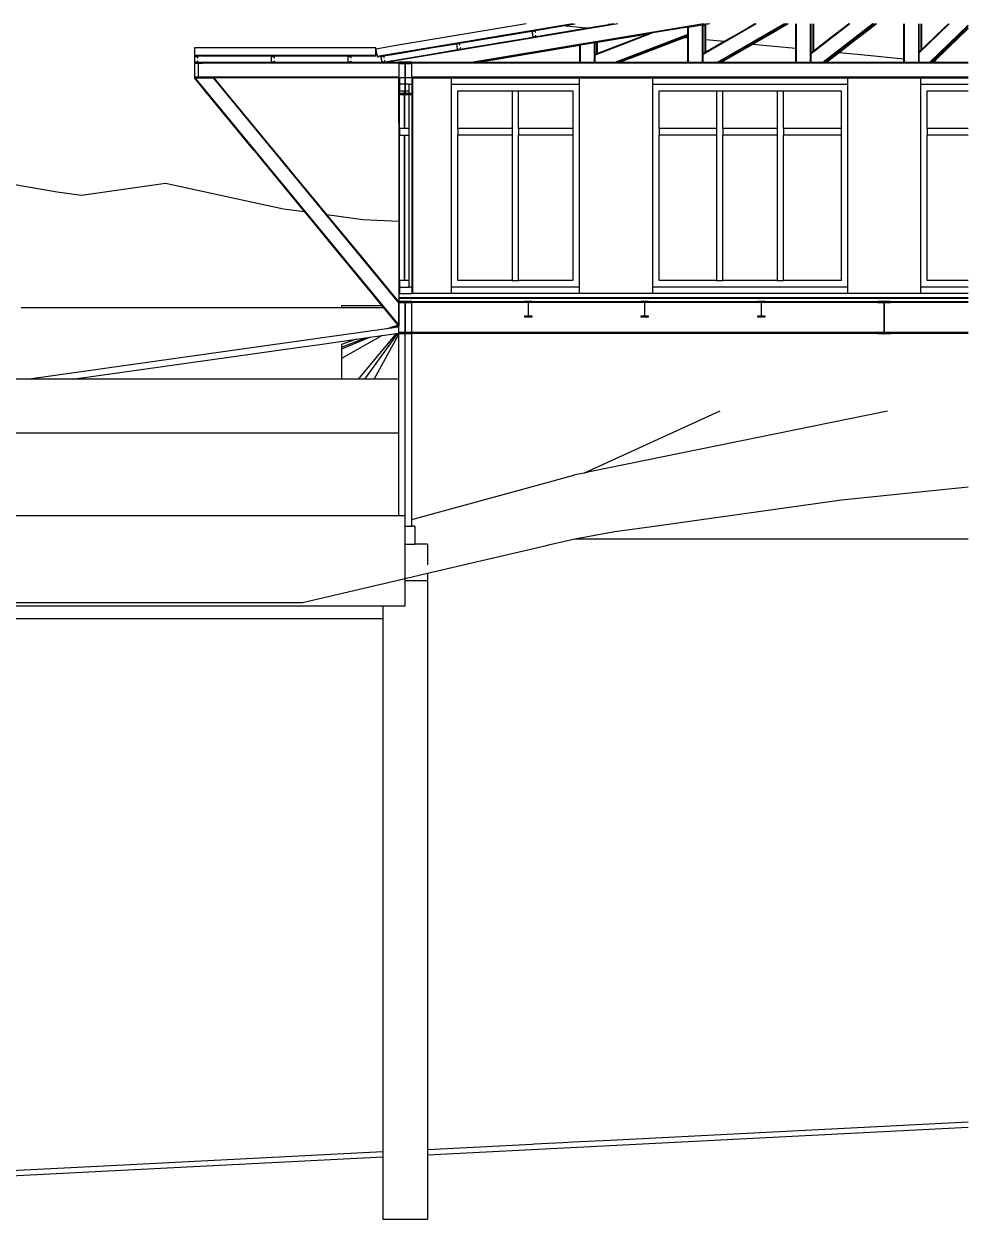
# Model space of a CAD drawing. Extents: x -31.6 to 31.6, y -10.2 to 11.9.
# Drawn here: x 16.8 to 31.59, y -6.8 to 11.92 of the extents above; entities that cross this region are included whole.
import ezdxf

# ---------------------------------------------------------------- set-up
doc = ezdxf.new("R2010")
doc.units = 0
doc.layers.get('0').update_dxf_attribs({"linetype": 'CONTINUOUS'})
doc.layers.add('SECTIONCUTEDGES', color=7, linetype='CONTINUOUS')

msp = doc.modelspace()

# ---------------------------------------------------------------- linework, layer by layer
for p, q in [((26.101, 11.92), (22.466, 11.314)), ((27.442, 11.92), (23.807, 11.314)), ((25.626, 11.851), (24.824, 11.717)), ((25.553, 11.858), (25.242, 11.888)), ((25.626, 11.851), (25.553, 11.858)), ((25.669, 11.858), (25.626, 11.851)), ((25.958, 11.906), (25.669, 11.858)), ((26.042, 11.92), (26.007, 11.914)), ((27.199, 11.87), (26.652, 11.778)), ((27.208, 11.871), (27.199, 11.87)), ((27.199, 11.752), (27.199, 11.87)), ((27.208, 11.871), (27.429, 11.908)), ((27.208, 11.314), (27.208, 11.871)), ((27.429, 11.908), (27.439, 11.91)), ((27.429, 11.314), (27.429, 11.908)), ((28.269, 11.92), (27.439, 11.441)), ((27.501, 11.92), (27.439, 11.91)), ((27.439, 11.903), (27.439, 11.91)), ((27.439, 11.903), (27.469, 11.908)), ((27.439, 11.453), (27.439, 11.903)), ((27.469, 11.908), (27.479, 11.91)), ((27.469, 11.47), (27.469, 11.908)), ((27.541, 11.92), (27.479, 11.91)), ((27.479, 11.858), (27.479, 11.91)), ((27.479, 11.671), (27.479, 11.858)), ((28.71, 11.92), (27.659, 11.314)), ((28.73, 11.92), (27.679, 11.314)), ((28.75, 11.92), (27.699, 11.314)), ((28.136, 11.855), (27.768, 11.643)), ((28.137, 11.855), (28.136, 11.855)), ((28.141, 11.858), (28.137, 11.855)), ((28.249, 11.92), (28.141, 11.858)), ((28.576, 11.808), (28.214, 11.6)), ((28.583, 11.812), (28.576, 11.808)), ((28.662, 11.858), (28.583, 11.812)), ((28.77, 11.92), (28.662, 11.858)), ((28.891, 11.858), (28.891, 11.92)), ((28.891, 11.782), (28.891, 11.858)), ((28.901, 11.314), (28.901, 11.92)), ((29.121, 11.314), (29.121, 11.92)), ((29.737, 11.92), (29.131, 11.453)), ((29.131, 11.466), (29.131, 11.92)), ((29.161, 11.489), (29.161, 11.92)), ((29.171, 11.858), (29.171, 11.92)), ((29.171, 11.755), (29.171, 11.858)), ((30.098, 11.92), (29.312, 11.314)), ((30.114, 11.92), (29.328, 11.314)), ((30.138, 11.92), (29.352, 11.314)), ((29.64, 11.858), (29.47, 11.727)), ((29.721, 11.92), (29.64, 11.858)), ((30.073, 11.858), (29.855, 11.69)), ((30.154, 11.92), (30.073, 11.858)), ((30.584, 11.858), (30.584, 11.92)), ((30.584, 11.619), (30.584, 11.858)), ((30.593, 11.314), (30.593, 11.92)), ((30.814, 11.314), (30.814, 11.92)), ((31.293, 11.92), (30.824, 11.467)), ((30.824, 11.481), (30.824, 11.92)), ((30.854, 11.51), (30.854, 11.92)), ((30.864, 11.858), (30.864, 11.92)), ((30.864, 11.592), (30.864, 11.858)), ((31.214, 11.858), (30.932, 11.586)), ((31.588, 11.899), (30.982, 11.314)), ((31.588, 11.885), (30.996, 11.314)), ((31.588, 11.86), (31.022, 11.314)), ((31.279, 11.92), (31.214, 11.858)), ((31.588, 11.847), (31.283, 11.552)), ((24.774, 11.709), (23.664, 11.524)), ((25.736, 11.626), (25.516, 11.589)), ((25.746, 11.628), (25.736, 11.626)), ((25.736, 11.314), (25.736, 11.626)), ((26.652, 11.778), (25.746, 11.432)), ((26.603, 11.77), (25.746, 11.628)), ((25.746, 11.621), (25.746, 11.628)), ((25.776, 11.626), (25.746, 11.621)), ((25.746, 11.443), (25.746, 11.621)), ((25.786, 11.628), (25.776, 11.626)), ((25.776, 11.454), (25.776, 11.626)), ((26.572, 11.758), (25.786, 11.458)), ((26.572, 11.758), (25.786, 11.628)), ((25.786, 11.458), (25.786, 11.628)), ((27.199, 11.752), (26.055, 11.314)), ((27.199, 11.741), (26.082, 11.314)), ((27.199, 11.736), (26.095, 11.314)), ((27.141, 11.704), (26.295, 11.38)), ((26.603, 11.77), (26.572, 11.758)), ((26.652, 11.778), (26.603, 11.77)), ((27.199, 11.726), (27.141, 11.704)), ((27.199, 11.698), (27.141, 11.704)), ((27.199, 11.741), (27.199, 11.752)), ((27.199, 11.736), (27.199, 11.741)), ((27.199, 11.726), (27.199, 11.736)), ((27.199, 11.698), (27.199, 11.726)), ((27.199, 11.331), (27.199, 11.698)), ((27.768, 11.643), (27.479, 11.671)), ((27.479, 11.476), (27.479, 11.671)), ((27.768, 11.643), (27.479, 11.476)), ((28.891, 11.775), (28.891, 11.782)), ((28.891, 11.534), (28.891, 11.775)), ((29.171, 11.745), (29.171, 11.755)), ((29.171, 11.507), (29.171, 11.745)), ((29.455, 11.715), (29.183, 11.506)), ((29.47, 11.727), (29.455, 11.715)), ((29.835, 11.675), (29.568, 11.468)), ((29.855, 11.69), (29.835, 11.675)), ((30.584, 11.595), (30.584, 11.619)), ((23.116, 11.433), (22.708, 11.365)), ((23.591, 11.512), (23.116, 11.433)), ((23.664, 11.524), (23.64, 11.52)), ((25.506, 11.588), (23.867, 11.314)), ((24.794, 11.462), (24.145, 11.354)), ((25.506, 11.581), (24.794, 11.462)), ((25.516, 11.589), (25.506, 11.588)), ((25.506, 11.581), (25.506, 11.588)), ((25.506, 11.423), (25.506, 11.581)), ((25.506, 11.314), (25.506, 11.423)), ((25.516, 11.314), (25.516, 11.589)), ((25.776, 11.454), (25.746, 11.443)), ((25.746, 11.443), (25.746, 11.432)), ((25.746, 11.314), (25.746, 11.432)), ((25.786, 11.458), (25.776, 11.454)), ((27.469, 11.47), (27.439, 11.453)), ((27.439, 11.453), (27.439, 11.441)), ((27.439, 11.314), (27.439, 11.441)), ((27.479, 11.476), (27.469, 11.47)), ((28.214, 11.6), (27.719, 11.314)), ((28.891, 11.534), (28.214, 11.6)), ((28.891, 11.314), (28.891, 11.534)), ((29.161, 11.489), (29.131, 11.466)), ((29.131, 11.466), (29.131, 11.453)), ((29.131, 11.314), (29.131, 11.453)), ((29.171, 11.497), (29.161, 11.489)), ((29.183, 11.506), (29.171, 11.507)), ((29.171, 11.497), (29.171, 11.507)), ((29.183, 11.506), (29.171, 11.497)), ((29.568, 11.468), (29.368, 11.314)), ((29.959, 11.43), (29.568, 11.468)), ((30.584, 11.37), (29.959, 11.43)), ((30.584, 11.383), (30.584, 11.595)), ((30.854, 11.51), (30.824, 11.481)), ((30.824, 11.481), (30.824, 11.467)), ((30.824, 11.314), (30.824, 11.467)), ((30.864, 11.52), (30.854, 11.51)), ((30.864, 11.566), (30.864, 11.592)), ((30.864, 11.52), (30.864, 11.566)), ((30.907, 11.561), (30.864, 11.52)), ((30.932, 11.586), (30.907, 11.561)), ((31.254, 11.524), (31.07, 11.346)), ((31.283, 11.552), (31.254, 11.524)), ((19.474, 11.304), (19.474, 11.226)), ((20.427, 11.314), (19.594, 11.314)), ((22.674, 11.304), (19.594, 11.304)), ((20.674, 11.314), (20.427, 11.314)), ((20.719, 11.409), (20.715, 11.409)), ((21.386, 11.314), (20.724, 11.314)), ((21.874, 11.314), (21.386, 11.314)), ((22.407, 11.314), (21.924, 11.314)), ((22.407, 11.314), (22.466, 11.314)), ((22.708, 11.365), (22.456, 11.323)), ((22.674, 11.314), (22.466, 11.314)), ((22.466, 11.314), (22.467, 11.314)), ((22.674, 11.324), (22.874, 11.324)), ((22.674, 11.314), (22.674, 11.324)), ((22.674, 11.298), (22.674, 11.084)), ((22.874, 11.314), (22.874, 11.324)), ((23.807, 11.314), (22.874, 11.314)), ((31.588, 11.304), (22.874, 11.304)), ((22.874, 11.084), (22.874, 11.298)), ((23.867, 11.314), (23.807, 11.314)), ((23.907, 11.314), (23.867, 11.314)), ((24.145, 11.354), (23.907, 11.314)), ((24.664, 11.314), (23.907, 11.314)), ((25.506, 11.314), (24.664, 11.314)), ((25.516, 11.314), (25.506, 11.314)), ((25.736, 11.314), (25.516, 11.314)), ((25.746, 11.314), (25.736, 11.314)), ((26.055, 11.314), (25.746, 11.314)), ((26.055, 11.314), (26.082, 11.314)), ((26.095, 11.314), (26.082, 11.314)), ((26.122, 11.314), (26.095, 11.314)), ((26.295, 11.38), (26.122, 11.314)), ((27.199, 11.314), (26.122, 11.314)), ((27.199, 11.314), (27.199, 11.331)), ((27.208, 11.314), (27.199, 11.314)), ((27.429, 11.314), (27.208, 11.314)), ((27.439, 11.314), (27.429, 11.314)), ((27.659, 11.314), (27.439, 11.314)), ((27.659, 11.314), (27.679, 11.314)), ((27.699, 11.314), (27.679, 11.314)), ((27.719, 11.314), (27.699, 11.314)), ((28.891, 11.314), (27.719, 11.314)), ((28.901, 11.314), (28.891, 11.314)), ((29.121, 11.314), (28.901, 11.314)), ((29.131, 11.314), (29.121, 11.314)), ((29.312, 11.314), (29.131, 11.314)), ((29.312, 11.314), (29.328, 11.314)), ((29.352, 11.314), (29.328, 11.314)), ((29.368, 11.314), (29.352, 11.314)), ((30.584, 11.314), (29.368, 11.314)), ((30.584, 11.37), (30.584, 11.383)), ((30.584, 11.314), (30.584, 11.37)), ((30.593, 11.314), (30.584, 11.314)), ((30.814, 11.314), (30.593, 11.314)), ((30.824, 11.314), (30.814, 11.314)), ((30.982, 11.314), (30.824, 11.314)), ((30.982, 11.314), (30.996, 11.314)), ((31.022, 11.314), (30.996, 11.314)), ((31.036, 11.314), (31.022, 11.314)), ((31.047, 11.325), (31.036, 11.314)), ((31.155, 11.314), (31.036, 11.314)), ((31.051, 11.329), (31.047, 11.325)), ((31.155, 11.314), (31.047, 11.325)), ((31.07, 11.346), (31.051, 11.329)), ((31.234, 11.314), (31.155, 11.314)), ((31.495, 11.314), (31.234, 11.314)), ((31.588, 11.314), (31.495, 11.314)), ((19.471, 11.074), (19.474, 11.074)), ((19.649, 10.858), (19.471, 11.074)), ((19.474, 11.226), (19.474, 11.084)), ((22.671, 7.208), (19.483, 11.074)), ((22.674, 11.084), (19.594, 11.084)), ((19.594, 11.074), (19.769, 11.074)), ((19.769, 11.074), (19.782, 11.074)), ((22.671, 7.554), (19.769, 11.074)), ((19.96, 10.858), (19.782, 11.074)), ((20.44, 11.074), (19.782, 11.074)), ((22.626, 11.074), (20.44, 11.074)), ((22.674, 11.074), (22.626, 11.074)), ((22.674, 11.084), (22.674, 11.074)), ((22.674, 11.07), (22.674, 11.074)), ((22.674, 11.07), (22.684, 11.07)), ((22.674, 11.069), (22.674, 11.07)), ((22.674, 10.858), (22.674, 11.069)), ((31.588, 11.084), (22.874, 11.084)), ((22.874, 11.074), (22.874, 11.084)), ((22.884, 11.074), (31.588, 11.074)), ((22.884, 11.07), (22.894, 11.07)), ((22.894, 7.7), (22.894, 11.07)), ((23.499, 11.07), (22.894, 11.07)), ((23.499, 10.974), (23.499, 11.07)), ((26.649, 11.07), (25.499, 11.07)), ((25.499, 11.07), (25.499, 10.974)), ((26.649, 10.974), (26.649, 11.07)), ((30.849, 11.07), (29.699, 11.07)), ((29.699, 11.07), (29.699, 10.974)), ((30.849, 10.974), (30.849, 11.07)), ((20.399, 9.948), (19.649, 10.858)), ((20.602, 10.079), (19.96, 10.858)), ((22.674, 10.83), (22.674, 10.858)), ((22.684, 10.83), (22.684, 10.874)), ((22.834, 10.83), (22.834, 10.874)), ((22.884, 7.8), (22.884, 10.974)), ((23.499, 10.974), (25.499, 10.974)), ((23.499, 7.8), (23.499, 10.974)), ((23.599, 10.28), (23.599, 10.874)), ((23.599, 10.874), (24.449, 10.874)), ((24.449, 10.874), (24.549, 10.874)), ((24.449, 10.874), (24.449, 10.28)), ((24.549, 10.28), (24.549, 10.874)), ((24.549, 10.874), (25.399, 10.874)), ((25.399, 10.874), (25.399, 10.28)), ((25.499, 10.974), (25.499, 7.8)), ((26.649, 7.8), (26.649, 10.974)), ((26.649, 10.974), (29.699, 10.974)), ((26.749, 10.28), (26.749, 10.874)), ((26.749, 10.874), (27.649, 10.874)), ((27.649, 10.874), (27.749, 10.874)), ((27.649, 10.874), (27.649, 10.28)), ((27.749, 10.874), (28.599, 10.874)), ((27.749, 10.28), (27.749, 10.874)), ((28.599, 10.874), (28.699, 10.874)), ((28.599, 10.874), (28.599, 10.28)), ((28.699, 10.28), (28.699, 10.874)), ((28.699, 10.874), (29.599, 10.874)), ((29.599, 10.874), (29.599, 10.28)), ((29.699, 10.974), (29.699, 7.8)), ((30.849, 7.8), (30.849, 10.974)), ((30.849, 10.974), (31.588, 10.974)), ((30.949, 10.874), (31.588, 10.874)), ((30.949, 10.28), (30.949, 10.874)), ((22.674, 10.374), (22.674, 10.814)), ((22.684, 10.28), (22.684, 10.814)), ((22.834, 10.28), (22.834, 10.814)), ((22.674, 10.374), (22.674, 9.858)), ((22.684, 7.9), (22.684, 10.18)), ((22.834, 7.9), (22.834, 10.18)), ((24.449, 10.28), (23.599, 10.28)), ((23.599, 10.28), (23.599, 10.18)), ((24.449, 10.18), (23.599, 10.18)), ((23.599, 7.9), (23.599, 10.18)), ((24.449, 10.28), (24.449, 10.18)), ((24.449, 10.18), (24.449, 7.9)), ((25.399, 10.28), (24.549, 10.28)), ((24.549, 10.28), (24.549, 10.18)), ((25.399, 10.18), (24.549, 10.18)), ((24.549, 7.9), (24.549, 10.18)), ((25.399, 10.28), (25.399, 10.18)), ((25.399, 10.18), (25.399, 7.9)), ((27.649, 10.28), (26.749, 10.28)), ((26.749, 10.28), (26.749, 10.18)), ((27.649, 10.18), (26.749, 10.18)), ((26.749, 7.9), (26.749, 10.18)), ((27.649, 10.28), (27.649, 10.18)), ((27.649, 10.18), (27.649, 7.9)), ((28.599, 10.28), (27.749, 10.28)), ((27.749, 10.28), (27.749, 10.18)), ((28.599, 10.18), (27.749, 10.18)), ((27.749, 7.9), (27.749, 10.18)), ((28.599, 10.28), (28.599, 10.18)), ((28.599, 10.18), (28.599, 7.9)), ((29.599, 10.28), (28.699, 10.28)), ((28.699, 10.28), (28.699, 10.18)), ((29.599, 10.18), (28.699, 10.18)), ((28.699, 7.9), (28.699, 10.18)), ((29.599, 10.28), (29.599, 10.18)), ((29.599, 10.18), (29.599, 7.9)), ((31.588, 10.28), (30.949, 10.28)), ((30.949, 10.28), (30.949, 10.18)), ((31.588, 10.18), (30.949, 10.18)), ((30.949, 7.9), (30.949, 10.18)), ((13.006, 10.036), (17.321, 9.291)), ((20.473, 9.858), (20.399, 9.948)), ((20.784, 9.858), (20.602, 10.079)), ((20.569, 9.742), (20.473, 9.858)), ((21.196, 8.981), (20.569, 9.742)), ((21.018, 9.574), (20.784, 9.858)), ((22.674, 9.858), (22.674, 8.956)), ((21.546, 8.934), (21.018, 9.574)), ((17.705, 9.236), (19.021, 9.424)), ((19.021, 9.424), (20.865, 9.026)), ((17.321, 9.291), (17.705, 9.236)), ((20.865, 9.026), (21.196, 8.981)), ((21.298, 8.858), (21.196, 8.981)), ((21.73, 8.333), (21.298, 8.858)), ((21.546, 8.934), (22.11, 8.858)), ((21.609, 8.858), (21.546, 8.934)), ((22.076, 8.291), (21.609, 8.858)), ((22.11, 8.858), (22.674, 8.832)), ((22.674, 8.956), (22.674, 8.858)), ((22.674, 8.858), (22.674, 8.832)), ((22.674, 8.832), (22.674, 8.219)), ((22.277, 7.67), (21.73, 8.333)), ((22.575, 7.686), (22.076, 8.291)), ((22.674, 8.219), (22.674, 7.7)), ((24.449, 7.9), (23.599, 7.9)), ((24.449, 7.9), (24.549, 7.9)), ((25.399, 7.9), (24.549, 7.9)), ((27.649, 7.9), (26.749, 7.9)), ((27.649, 7.9), (27.749, 7.9)), ((28.599, 7.9), (27.749, 7.9)), ((28.599, 7.9), (28.699, 7.9)), ((29.599, 7.9), (28.699, 7.9)), ((31.588, 7.9), (30.949, 7.9)), ((22.608, 7.646), (22.575, 7.686)), ((25.499, 7.8), (23.499, 7.8)), ((23.499, 7.7), (23.499, 7.8)), ((25.499, 7.8), (25.499, 7.7)), ((29.699, 7.8), (26.649, 7.8)), ((26.649, 7.7), (26.649, 7.8)), ((29.699, 7.8), (29.699, 7.7)), ((31.588, 7.8), (30.849, 7.8)), ((30.849, 7.7), (30.849, 7.8)), ((22.411, 7.507), (21.774, 7.503)), ((21.774, 7.503), (21.774, 7.475)), ((22.314, 7.625), (22.277, 7.67)), ((22.411, 7.507), (22.314, 7.625)), ((22.438, 7.475), (22.411, 7.507)), ((22.671, 7.57), (22.608, 7.646)), ((22.671, 7.57), (22.671, 7.554)), ((22.671, 7.554), (22.671, 7.508)), ((22.674, 7.508), (22.671, 7.508)), ((22.671, 7.508), (22.671, 7.475)), ((22.674, 7.624), (22.674, 7.574)), ((22.674, 7.508), (22.674, 7.558)), ((22.674, 7.475), (22.674, 7.508)), ((22.874, 7.574), (24.639, 7.574)), ((22.874, 7.09), (22.874, 7.558)), ((24.696, 7.558), (22.874, 7.558)), ((26.521, 7.558), (24.702, 7.558)), ((24.759, 7.574), (26.464, 7.574)), ((28.346, 7.558), (26.527, 7.558)), ((26.584, 7.574), (28.289, 7.574)), ((30.174, 7.558), (28.352, 7.558)), ((28.409, 7.574), (30.174, 7.574)), ((30.374, 7.574), (31.588, 7.574)), ((31.588, 7.558), (30.374, 7.558)), ((18.795, 7.475), (16.757, 7.475)), ((20.165, 7.475), (18.795, 7.475)), ((21.774, 7.475), (20.165, 7.475)), ((21.883, 7.475), (21.774, 7.475)), ((22.438, 7.475), (21.883, 7.475)), ((22.661, 7.204), (22.438, 7.475)), ((22.674, 7.475), (22.671, 7.475)), ((22.671, 7.475), (22.671, 7.208)), ((22.674, 7.208), (22.674, 7.475)), ((20.591, 6.884), (22.517, 7.155)), ((22.661, 7.204), (22.517, 7.155)), ((22.517, 7.155), (22.564, 7.162)), ((22.564, 7.162), (22.664, 7.2)), ((22.564, 7.162), (22.588, 7.165)), ((22.666, 7.198), (22.588, 7.165)), ((22.588, 7.165), (22.652, 7.174)), ((22.674, 7.186), (22.652, 7.174)), ((22.652, 7.174), (22.674, 7.177)), ((22.664, 7.2), (22.661, 7.204)), ((22.666, 7.198), (22.664, 7.2)), ((22.671, 7.192), (22.666, 7.198)), ((22.674, 7.208), (22.671, 7.207)), ((22.671, 7.208), (22.671, 7.207)), ((22.671, 7.207), (22.671, 7.203)), ((22.671, 7.203), (22.674, 7.204)), ((22.671, 7.203), (22.671, 7.199)), ((22.674, 7.201), (22.671, 7.199)), ((22.671, 7.199), (22.671, 7.192)), ((22.674, 7.204), (22.674, 7.208)), ((22.674, 7.201), (22.674, 7.204)), ((22.674, 7.186), (22.674, 7.201)), ((22.674, 7.177), (22.674, 7.186)), ((22.674, 7.09), (22.674, 7.177)), ((21.397, 6.897), (22.011, 6.983)), ((22.411, 7.039), (21.774, 6.682)), ((22.223, 7.013), (21.774, 6.826)), ((21.774, 6.858), (22.15, 7.002)), ((22.011, 6.983), (21.774, 6.902)), ((22.011, 6.983), (22.15, 7.002)), ((22.63, 7.07), (22.038, 6.358)), ((22.651, 7.073), (22.135, 6.358)), ((22.15, 7.002), (22.223, 7.013)), ((22.223, 7.013), (22.411, 7.039)), ((22.284, 6.358), (22.674, 7.062)), ((22.411, 7.039), (22.63, 7.07)), ((22.63, 7.07), (22.651, 7.073)), ((22.651, 7.073), (22.674, 7.076)), ((22.674, 7.062), (22.674, 7.074)), ((22.674, 6.722), (22.674, 7.062)), ((22.774, 4.215), (22.774, 7.074)), ((30.174, 7.09), (22.874, 7.09)), ((30.174, 7.074), (22.874, 7.074)), ((22.874, 4.178), (22.874, 7.074)), ((31.588, 7.09), (30.374, 7.09)), ((31.588, 7.074), (30.374, 7.074)), ((16.845, 6.358), (20.403, 6.858)), ((17.564, 6.358), (21.121, 6.858)), ((20.403, 6.858), (20.591, 6.884)), ((21.121, 6.858), (21.397, 6.897)), ((21.774, 6.902), (21.774, 6.858)), ((21.774, 6.858), (21.774, 6.826)), ((21.774, 6.826), (21.774, 6.682)), ((21.774, 6.682), (21.774, 6.358)), ((22.674, 6.358), (22.674, 6.722)), ((16.845, 6.358), (13.506, 6.358)), ((17.564, 6.358), (16.845, 6.358)), ((18.663, 6.358), (17.564, 6.358)), ((21.378, 6.358), (18.663, 6.358)), ((21.774, 6.358), (21.378, 6.358)), ((22.038, 6.358), (21.774, 6.358)), ((22.135, 6.358), (22.038, 6.358)), ((22.284, 6.358), (22.135, 6.358)), ((22.604, 6.358), (22.284, 6.358)), ((22.674, 6.358), (22.604, 6.358)), ((22.674, 5.51), (22.674, 6.358)), ((27.698, 5.858), (25.573, 4.887)), ((30.328, 5.858), (25.633, 4.9)), ((22.674, 5.51), (13.506, 5.51)), ((22.674, 4.215), (22.674, 5.51)), ((25.573, 4.887), (25.428, 4.858)), ((25.633, 4.9), (25.573, 4.887)), ((22.874, 4.162), (24.996, 4.74)), ((24.996, 4.74), (25.428, 4.858)), ((22.874, 4.162), (22.874, 4.178)), ((22.874, 4.127), (22.874, 4.162)), ((22.874, 4.087), (22.874, 4.127)), ((22.774, 4.055), (22.874, 4.055)), ((22.874, 4.055), (22.874, 4.087)), ((22.924, 4.055), (22.874, 4.055)), ((22.924, 4.055), (22.924, 3.978)), ((22.924, 3.978), (22.924, 3.957)), ((22.924, 3.957), (22.924, 3.858)), ((22.774, 3.774), (22.924, 3.774)), ((22.924, 3.858), (22.924, 3.774)), ((23.124, 3.774), (22.924, 3.774)), ((23.124, 3.774), (23.124, 3.638)), ((25.428, 3.858), (25.466, 3.858)), ((25.466, 3.858), (25.607, 3.858)), ((25.607, 3.858), (25.622, 3.858)), ((25.622, 3.858), (25.679, 3.858)), ((25.679, 3.858), (26.208, 3.858)), ((26.208, 3.858), (27.376, 3.858)), ((27.376, 3.858), (31.588, 3.858)), ((23.124, 3.638), (23.124, 3.505)), ((23.124, 3.505), (23.124, 3.452)), ((22.774, 3.204), (23.124, 3.204)), ((23.124, 3.317), (23.124, 3.204)), ((23.124, 3.204), (23.124, 1.931)), ((22.424, 2.81), (22.424, 2.61)), ((10.833, 2.61), (16.906, 2.61)), ((16.906, 2.61), (18.158, 2.61)), ((18.158, 2.61), (22.424, 2.61)), ((22.424, 2.61), (22.424, 0.861)), ((23.124, 1.931), (23.124, -5.709)), ((22.424, 0.861), (22.424, -5.744)), ((23.124, -5.787), (31.588, -5.358)), ((31.588, -5.28), (25.985, -5.564)), ((25.241, -5.601), (24.797, -5.624)), ((25.397, -5.593), (25.241, -5.601)), ((25.985, -5.564), (25.397, -5.593)), ((22.424, -5.744), (17.953, -5.971)), ((22.424, -5.744), (22.424, -5.823)), ((24.762, -5.626), (23.124, -5.709)), ((23.124, -5.709), (23.124, -5.787)), ((23.124, -5.787), (23.124, -6.796)), ((24.797, -5.624), (24.762, -5.626)), ((8.124, -6.548), (22.424, -5.823)), ((17.953, -5.971), (10.624, -6.342)), ((22.424, -5.823), (22.424, -6.796)), ((22.424, -6.796), (23.124, -6.796))]:
    msp.add_line(p, q)
at = {"layer": 'SECTIONCUTEDGES'}
for p, q in [((25.398, 11.92), (22.333, 11.409)), ((24.668, 11.92), (22.63, 11.58)), ((23.623, 11.618), (24.758, 11.807)), ((24.807, 11.816), (24.758, 11.807)), ((24.758, 11.807), (24.774, 11.709)), ((24.764, 11.803), (24.803, 11.81)), ((24.778, 11.715), (24.764, 11.803)), ((24.803, 11.81), (24.806, 11.79)), ((24.806, 11.79), (24.811, 11.791)), ((24.807, 11.816), (25.242, 11.888)), ((24.811, 11.791), (24.807, 11.816)), ((25.242, 11.888), (25.433, 11.92)), ((25.956, 11.92), (25.958, 11.906)), ((25.958, 11.906), (26.007, 11.914)), ((25.962, 11.912), (25.961, 11.92)), ((26.001, 11.918), (25.962, 11.912)), ((26.001, 11.92), (26.001, 11.918)), ((26.007, 11.914), (26.006, 11.92)), ((23.206, 11.549), (23.574, 11.61)), ((23.623, 11.618), (23.574, 11.61)), ((23.574, 11.61), (23.588, 11.528)), ((23.58, 11.606), (23.619, 11.613)), ((23.593, 11.528), (23.58, 11.606)), ((23.619, 11.613), (23.623, 11.593)), ((23.628, 11.594), (23.623, 11.618)), ((24.774, 11.709), (24.824, 11.717)), ((24.818, 11.721), (24.778, 11.715)), ((24.819, 11.742), (24.815, 11.741)), ((24.815, 11.741), (24.818, 11.721)), ((24.824, 11.717), (24.819, 11.742)), ((19.744, 11.547), (19.474, 11.547)), ((19.474, 11.547), (19.474, 11.427)), ((19.474, 11.427), (19.474, 11.421)), ((22.31, 11.427), (19.474, 11.427)), ((19.474, 11.421), (20.631, 11.421)), ((20.801, 11.547), (19.744, 11.547)), ((20.631, 11.421), (22.116, 11.421)), ((21.619, 11.547), (20.801, 11.547)), ((22.31, 11.547), (21.619, 11.547)), ((22.116, 11.421), (22.31, 11.421)), ((22.31, 11.494), (22.31, 11.547)), ((22.31, 11.427), (22.31, 11.494)), ((22.31, 11.421), (22.31, 11.427)), ((22.63, 11.58), (22.313, 11.527)), ((22.313, 11.527), (22.319, 11.493)), ((22.319, 11.493), (22.333, 11.409)), ((22.44, 11.421), (22.39, 11.413)), ((22.44, 11.421), (22.699, 11.464)), ((22.444, 11.396), (22.44, 11.421)), ((22.699, 11.464), (23.206, 11.549)), ((23.588, 11.528), (23.591, 11.512)), ((23.591, 11.512), (23.64, 11.52)), ((23.595, 11.517), (23.593, 11.528)), ((23.634, 11.524), (23.595, 11.517)), ((23.623, 11.593), (23.628, 11.594)), ((23.636, 11.544), (23.631, 11.544)), ((23.631, 11.544), (23.634, 11.526)), ((23.634, 11.526), (23.634, 11.524)), ((23.639, 11.525), (23.636, 11.544)), ((23.64, 11.52), (23.639, 11.525)), ((19.474, 11.414), (19.474, 11.314)), ((19.511, 11.414), (19.474, 11.414)), ((19.474, 11.314), (19.474, 11.304)), ((19.474, 11.314), (19.524, 11.314)), ((19.474, 11.304), (19.531, 11.304)), ((19.479, 11.319), (19.479, 11.409)), ((19.479, 11.409), (19.519, 11.409)), ((19.519, 11.319), (19.479, 11.319)), ((19.524, 11.414), (19.511, 11.414)), ((19.519, 11.409), (19.519, 11.389)), ((19.519, 11.389), (19.524, 11.389)), ((19.524, 11.339), (19.519, 11.339)), ((19.519, 11.339), (19.519, 11.319)), ((19.524, 11.413), (19.524, 11.414)), ((19.524, 11.389), (19.524, 11.413)), ((19.524, 11.314), (19.524, 11.339)), ((19.594, 11.314), (19.524, 11.314)), ((19.531, 11.304), (19.531, 11.084)), ((19.537, 11.304), (19.594, 11.304)), ((19.537, 11.084), (19.537, 11.304)), ((19.594, 11.304), (19.594, 11.314)), ((20.674, 11.414), (20.674, 11.314)), ((20.68, 11.414), (20.674, 11.414)), ((20.674, 11.314), (20.724, 11.314)), ((20.679, 11.319), (20.679, 11.409)), ((20.679, 11.409), (20.719, 11.409)), ((20.719, 11.319), (20.679, 11.319)), ((20.724, 11.414), (20.68, 11.414)), ((20.719, 11.409), (20.719, 11.389)), ((20.719, 11.389), (20.724, 11.389)), ((20.724, 11.339), (20.719, 11.339)), ((20.719, 11.339), (20.719, 11.319)), ((20.724, 11.408), (20.724, 11.414)), ((20.724, 11.389), (20.724, 11.408)), ((20.724, 11.314), (20.724, 11.339)), ((21.924, 11.414), (21.874, 11.414)), ((21.874, 11.414), (21.874, 11.314)), ((21.874, 11.314), (21.924, 11.314)), ((21.879, 11.319), (21.879, 11.409)), ((21.879, 11.409), (21.919, 11.409)), ((21.919, 11.319), (21.879, 11.319)), ((21.919, 11.409), (21.919, 11.389)), ((21.919, 11.389), (21.924, 11.389)), ((21.924, 11.339), (21.919, 11.339)), ((21.919, 11.339), (21.919, 11.319)), ((21.924, 11.389), (21.924, 11.414)), ((21.924, 11.314), (21.924, 11.339)), ((22.333, 11.409), (22.334, 11.403)), ((22.334, 11.403), (22.39, 11.413)), ((22.39, 11.413), (22.393, 11.395)), ((22.393, 11.395), (22.407, 11.314)), ((22.396, 11.409), (22.436, 11.415)), ((22.399, 11.394), (22.396, 11.409)), ((22.411, 11.32), (22.399, 11.394)), ((22.407, 11.314), (22.456, 11.323)), ((22.45, 11.327), (22.411, 11.32)), ((22.436, 11.415), (22.439, 11.396)), ((22.439, 11.396), (22.444, 11.396)), ((22.452, 11.347), (22.447, 11.346)), ((22.447, 11.346), (22.45, 11.327)), ((22.456, 11.323), (22.452, 11.347)), ((22.674, 11.314), (22.674, 11.304)), ((22.874, 11.314), (22.674, 11.314)), ((22.674, 11.304), (22.674, 11.298)), ((22.674, 11.298), (22.769, 11.298)), ((22.769, 11.298), (22.769, 11.074)), ((22.779, 11.298), (22.874, 11.298)), ((22.779, 11.074), (22.779, 11.298)), ((22.874, 11.304), (22.874, 11.314)), ((22.874, 11.298), (22.874, 11.304)), ((19.474, 11.084), (19.474, 11.074)), ((19.531, 11.084), (19.474, 11.084)), ((19.474, 11.074), (19.483, 11.074)), ((19.483, 11.074), (19.594, 11.074)), ((19.594, 11.084), (19.537, 11.084)), ((19.594, 11.074), (19.594, 11.084)), ((22.769, 11.074), (22.684, 11.074)), ((22.684, 11.074), (22.684, 11.07)), ((22.684, 11.07), (22.684, 10.974)), ((22.779, 11.074), (22.769, 11.074)), ((22.769, 11.074), (22.769, 10.974)), ((22.874, 11.074), (22.779, 11.074)), ((22.779, 10.974), (22.779, 11.074)), ((22.884, 11.074), (22.874, 11.074)), ((22.884, 11.07), (22.884, 11.074)), ((22.884, 10.974), (22.884, 11.07)), ((22.684, 10.974), (22.684, 10.874)), ((22.769, 10.974), (22.684, 10.974)), ((22.684, 10.874), (22.759, 10.874)), ((22.759, 10.874), (22.769, 10.874)), ((22.759, 10.83), (22.759, 10.874)), ((22.759, 10.874), (22.759, 10.874)), ((22.759, 10.874), (22.759, 10.83)), ((22.779, 10.974), (22.769, 10.974)), ((22.769, 10.974), (22.769, 10.874)), ((22.769, 10.874), (22.769, 10.83)), ((22.769, 10.874), (22.779, 10.874)), ((22.834, 10.974), (22.779, 10.974)), ((22.779, 10.874), (22.779, 10.974)), ((22.779, 10.874), (22.834, 10.874)), ((22.779, 10.83), (22.779, 10.874)), ((22.834, 10.974), (22.884, 10.974)), ((22.834, 10.874), (22.834, 10.974)), ((22.674, 10.83), (22.674, 10.814)), ((22.684, 10.83), (22.674, 10.83)), ((22.674, 10.814), (22.684, 10.814)), ((22.759, 10.83), (22.684, 10.83)), ((22.684, 10.814), (22.759, 10.814)), ((22.759, 10.83), (22.759, 10.814)), ((22.759, 10.814), (22.759, 10.83)), ((22.769, 10.83), (22.759, 10.83)), ((22.759, 10.83), (22.759, 10.83)), ((22.759, 10.28), (22.759, 10.814)), ((22.759, 10.814), (22.759, 10.28)), ((22.759, 10.814), (22.834, 10.814)), ((22.759, 10.814), (22.759, 10.814)), ((22.834, 10.83), (22.779, 10.83)), ((22.874, 10.83), (22.834, 10.83)), ((22.834, 10.814), (22.874, 10.814)), ((22.874, 10.814), (22.874, 10.83)), ((22.684, 10.28), (22.684, 10.18)), ((22.759, 10.28), (22.684, 10.28)), ((22.684, 10.18), (22.759, 10.18)), ((22.834, 10.28), (22.759, 10.28)), ((22.759, 10.18), (22.834, 10.18)), ((22.759, 7.9), (22.759, 10.18)), ((22.759, 10.18), (22.759, 7.9)), ((22.759, 10.18), (22.759, 10.18)), ((22.834, 10.18), (22.834, 10.28)), ((22.684, 7.9), (22.684, 7.8)), ((22.759, 7.9), (22.684, 7.9)), ((22.834, 7.9), (22.759, 7.9)), ((22.834, 7.8), (22.834, 7.9)), ((22.684, 7.7), (22.674, 7.7)), ((22.674, 7.7), (22.674, 7.692)), ((22.674, 7.692), (22.674, 7.65)), ((22.684, 7.8), (22.834, 7.8)), ((22.684, 7.8), (22.684, 7.7)), ((22.684, 7.7), (22.884, 7.7)), ((22.884, 7.8), (22.834, 7.8)), ((22.884, 7.7), (22.884, 7.8)), ((22.894, 7.7), (22.884, 7.7)), ((23.499, 7.7), (22.894, 7.7)), ((25.499, 7.7), (23.499, 7.7)), ((26.649, 7.7), (25.499, 7.7)), ((29.699, 7.7), (26.649, 7.7)), ((30.849, 7.7), (29.699, 7.7)), ((31.588, 7.7), (30.849, 7.7)), ((22.674, 7.65), (22.674, 7.63)), ((31.588, 7.63), (22.674, 7.63)), ((22.674, 7.63), (22.674, 7.624)), ((22.674, 7.624), (31.588, 7.624)), ((22.674, 7.574), (22.674, 7.558)), ((22.874, 7.574), (22.674, 7.574)), ((22.674, 7.558), (22.769, 7.558)), ((22.769, 7.558), (22.769, 7.09)), ((22.779, 7.558), (22.874, 7.558)), ((22.779, 7.09), (22.779, 7.558)), ((22.874, 7.558), (22.874, 7.574)), ((24.639, 7.574), (24.639, 7.564)), ((24.759, 7.574), (24.639, 7.574)), ((24.639, 7.564), (24.696, 7.564)), ((24.696, 7.564), (24.702, 7.564)), ((24.696, 7.564), (24.696, 7.558)), ((24.696, 7.558), (24.696, 7.344)), ((24.702, 7.564), (24.759, 7.564)), ((24.702, 7.558), (24.702, 7.564)), ((24.702, 7.344), (24.702, 7.558)), ((24.759, 7.564), (24.759, 7.574)), ((26.464, 7.574), (26.464, 7.564)), ((26.584, 7.574), (26.464, 7.574)), ((26.464, 7.564), (26.521, 7.564)), ((26.521, 7.564), (26.527, 7.564)), ((26.521, 7.564), (26.521, 7.558)), ((26.521, 7.558), (26.521, 7.344)), ((26.527, 7.564), (26.584, 7.564)), ((26.527, 7.558), (26.527, 7.564)), ((26.527, 7.344), (26.527, 7.558)), ((26.584, 7.564), (26.584, 7.574)), ((28.289, 7.574), (28.289, 7.564)), ((28.409, 7.574), (28.289, 7.574)), ((28.289, 7.564), (28.346, 7.564)), ((28.346, 7.564), (28.352, 7.564)), ((28.346, 7.564), (28.346, 7.558)), ((28.346, 7.558), (28.346, 7.344)), ((28.352, 7.564), (28.409, 7.564)), ((28.352, 7.558), (28.352, 7.564)), ((28.352, 7.344), (28.352, 7.558)), ((28.409, 7.564), (28.409, 7.574)), ((30.174, 7.574), (30.174, 7.558)), ((30.374, 7.574), (30.174, 7.574)), ((30.174, 7.558), (30.269, 7.558)), ((30.269, 7.558), (30.269, 7.09)), ((30.279, 7.558), (30.374, 7.558)), ((30.279, 7.09), (30.279, 7.558)), ((30.374, 7.558), (30.374, 7.574)), ((24.639, 7.344), (24.639, 7.334)), ((24.696, 7.344), (24.639, 7.344)), ((24.639, 7.334), (24.759, 7.334)), ((24.759, 7.344), (24.702, 7.344)), ((24.759, 7.334), (24.759, 7.344)), ((26.464, 7.344), (26.464, 7.334)), ((26.521, 7.344), (26.464, 7.344)), ((26.464, 7.334), (26.584, 7.334)), ((26.584, 7.344), (26.527, 7.344)), ((26.584, 7.334), (26.584, 7.344)), ((28.289, 7.344), (28.289, 7.334)), ((28.346, 7.344), (28.289, 7.344)), ((28.289, 7.334), (28.409, 7.334)), ((28.409, 7.344), (28.352, 7.344)), ((28.409, 7.334), (28.409, 7.344)), ((22.769, 7.09), (22.674, 7.09)), ((22.674, 7.09), (22.674, 7.076)), ((22.674, 7.076), (22.674, 7.074)), ((22.674, 7.074), (22.774, 7.074)), ((22.774, 7.074), (22.874, 7.074)), ((22.874, 7.09), (22.779, 7.09)), ((22.874, 7.074), (22.874, 7.09)), ((30.174, 7.09), (30.174, 7.074)), ((30.269, 7.09), (30.174, 7.09)), ((30.174, 7.074), (30.374, 7.074)), ((30.374, 7.09), (30.279, 7.09)), ((30.374, 7.074), (30.374, 7.09)), ((29.607, 4.468), (31.588, 4.672)), ((26.635, 4.049), (29.607, 4.468)), ((22.674, 4.215), (13.506, 4.215)), ((22.774, 4.215), (22.674, 4.215)), ((22.774, 4.055), (22.774, 4.215)), ((22.774, 3.774), (22.774, 4.055)), ((25.428, 3.858), (26.056, 3.97)), ((26.056, 3.97), (26.635, 4.049)), ((22.774, 3.235), (22.774, 3.774)), ((24.195, 3.569), (24.986, 3.754)), ((24.986, 3.754), (25.017, 3.761)), ((25.017, 3.761), (25.02, 3.762)), ((25.02, 3.762), (25.065, 3.773)), ((25.065, 3.773), (25.428, 3.858)), ((23.124, 3.317), (24.195, 3.569)), ((21.166, 2.858), (22.774, 3.235)), ((22.774, 3.235), (23.124, 3.317)), ((22.774, 3.204), (22.774, 3.235)), ((22.774, 2.81), (22.774, 3.204)), ((13.574, 2.81), (22.424, 2.81)), ((15.563, 2.858), (21.166, 2.858)), ((22.424, 2.81), (22.774, 2.81))]:
    msp.add_line(p, q, dxfattribs=at)

doc.saveas('drawing.dxf')
